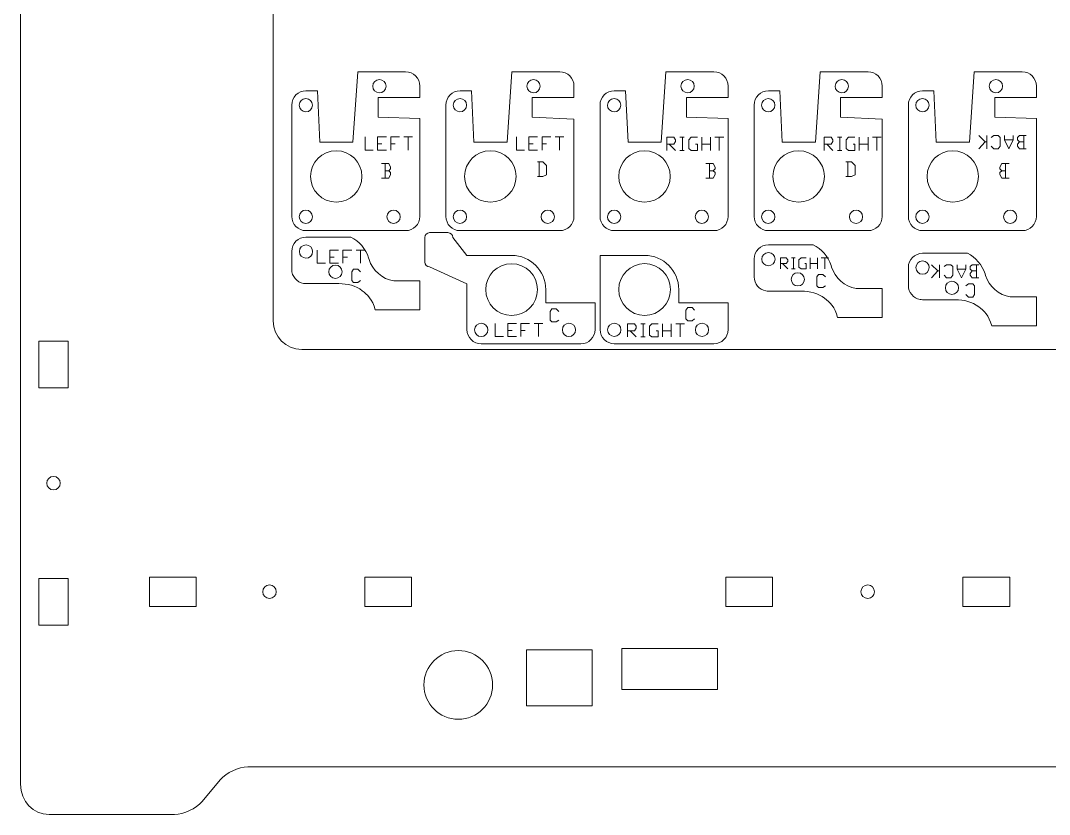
# Model space of a CAD drawing. Header units: inches. Extents: x 1 to 720, y -394 to -4.
# Drawn here: x 361.8 to 578.6, y -392.4 to -225.2 of the extents above; entities that cross this region are included whole.
import ezdxf

# ---------------------------------------------------------------- set-up
doc = ezdxf.new("R2010")
doc.units = ezdxf.units.IN
doc.header["$MEASUREMENT"] = 0
doc.layers.add('Layer 1', color=7, linetype='Continuous')

# ---------------------------------------------------------------- blocks, each defined once
blk = doc.blocks.new('block 12')
at = {"layer": 'Layer 1', "lineweight": 0}
for points in [[(507.8, -256.85), (508.19, -256.46), (508.19, -256.07), (507.8, -255.3), (506.25, -255.3)], [(507.03, -255.3), (507.03, -258.4)], [(506.25, -258.4), (507.8, -258.4), (508.19, -257.63), (508.19, -257.24), (507.8, -256.85), (507.03, -256.85)]]:
    blk.add_lwpolyline(points, dxfattribs=at)
blk = doc.blocks.new('block 13')
at = {"layer": 'Layer 1', "lineweight": 0}
for points in [[(570.14, -255.3), (568.59, -255.3), (568.2, -256.08), (568.2, -256.46), (568.59, -256.85), (569.36, -256.85)], [(569.36, -258.4), (569.36, -255.3)], [(568.59, -256.85), (568.2, -257.24), (568.2, -257.63), (568.59, -258.4), (570.14, -258.4)]]:
    blk.add_lwpolyline(points, dxfattribs=at)
blk = doc.blocks.new('block 15')
at = {"layer": 'Layer 1', "lineweight": 0}
for points in [[(439.39, -256.85), (439.78, -256.46), (439.78, -256.07), (439.39, -255.3), (437.84, -255.3)], [(438.62, -255.3), (438.62, -258.4)], [(437.84, -258.4), (439.39, -258.4), (439.78, -257.63), (439.78, -257.24), (439.39, -256.85), (438.62, -256.85)]]:
    blk.add_lwpolyline(points, dxfattribs=at)
blk = doc.blocks.new('block 20')
at = {"layer": 'Layer 1', "lineweight": 0}
for points in [[(470.73, -258.07), (471.89, -258.07), (472.67, -257.69), (472.67, -255.75), (471.89, -254.97), (470.73, -254.97)], [(471.11, -254.97), (471.11, -258.07)]]:
    blk.add_lwpolyline(points, dxfattribs=at)
blk = doc.blocks.new('block 21')
at = {"layer": 'Layer 1', "lineweight": 0}
for points in [[(535.75, -258.07), (536.92, -258.07), (537.69, -257.69), (537.69, -255.75), (536.92, -254.97), (535.75, -254.97)], [(536.14, -254.97), (536.14, -258.07)]]:
    blk.add_lwpolyline(points, dxfattribs=at)
blk = doc.blocks.new('block 25')
at = {"layer": 'Layer 1', "lineweight": 0}
for points in [[(565.09, -250.74), (563.77, -249.43)], [(563.77, -252.19), (565.09, -250.74), (565.48, -250.74)], [(565.48, -249.43), (565.48, -252.19)], [(566.4, -249.82), (566.93, -249.43), (567.85, -249.43), (568.25, -249.82), (568.25, -251.66), (567.85, -252.19), (566.93, -252.19), (566.4, -251.66)], [(571.01, -249.43), (571.01, -250.35), (570.09, -252.19), (569.17, -250.35), (569.17, -249.43)], [(571.01, -250.35), (569.17, -250.35)], [(573.78, -249.43), (572.33, -249.43), (571.94, -249.82), (571.94, -250.35), (572.33, -250.74), (573.25, -250.74)], [(572.33, -250.74), (571.94, -251.27), (571.94, -251.66), (572.33, -252.19), (573.78, -252.19)], [(573.25, -252.19), (573.25, -249.43)]]:
    blk.add_lwpolyline(points, dxfattribs=at)
blk = doc.blocks.new('block 26')
at = {"layer": 'Layer 1', "lineweight": 0}
for points in [[(555.11, -277.95), (553.79, -276.63)], [(555.5, -276.63), (555.5, -279.4)], [(556.43, -277.03), (556.95, -276.63), (557.88, -276.63), (558.27, -277.03), (558.27, -278.87), (557.88, -279.4), (556.95, -279.4), (556.43, -278.87)], [(561.04, -276.63), (561.04, -277.55), (560.12, -279.4), (559.19, -277.55), (559.19, -276.63)], [(561.04, -277.55), (559.19, -277.55)], [(563.8, -276.63), (562.36, -276.63), (561.96, -277.03), (561.96, -277.55), (562.36, -277.95), (563.28, -277.95)], [(563.28, -279.4), (563.28, -276.63)], [(553.79, -279.4), (555.11, -277.95), (555.5, -277.95)], [(562.36, -277.95), (561.96, -278.47), (561.96, -278.87), (562.36, -279.4), (563.8, -279.4)]]:
    blk.add_lwpolyline(points, dxfattribs=at)
blk = doc.blocks.new('block 28')
at = {"layer": 'Layer 1', "lineweight": 0}
for points in [[(498, -252.55), (498, -249.78), (499.45, -249.78), (499.84, -250.31), (499.84, -250.7), (499.45, -251.23), (498, -251.23)], [(498.53, -251.23), (499.84, -252.55)], [(500.76, -249.78), (501.69, -249.78)], [(501.29, -249.78), (501.29, -252.55)], [(504.06, -251.23), (504.45, -251.23), (504.45, -252.55), (503.14, -252.55), (502.61, -252.15), (502.61, -250.31), (503.14, -249.78), (504.45, -249.78)], [(505.38, -252.55), (505.38, -249.78)], [(505.38, -251.23), (507.22, -251.23)], [(507.22, -249.78), (507.22, -252.55)], [(508.14, -249.78), (509.99, -249.78)], [(509.06, -249.78), (509.06, -252.55)], [(500.76, -252.55), (501.69, -252.55)]]:
    blk.add_lwpolyline(points, dxfattribs=at)
blk = doc.blocks.new('block 29')
at = {"layer": 'Layer 1', "lineweight": 0}
for points in [[(521.94, -277.51), (521.94, -275.17), (523.17, -275.17), (523.5, -275.62), (523.5, -275.95), (523.17, -276.4), (521.94, -276.4)], [(524.28, -275.17), (525.06, -275.17)], [(524.73, -275.17), (524.73, -277.51)], [(527.07, -276.4), (527.4, -276.4), (527.4, -277.51), (526.29, -277.51), (525.84, -277.18), (525.84, -275.62), (526.29, -275.17), (527.4, -275.17)], [(528.19, -277.51), (528.19, -275.17)], [(529.75, -275.17), (529.75, -277.51)], [(530.53, -275.17), (532.09, -275.17)], [(531.31, -275.17), (531.31, -277.51)], [(522.39, -276.4), (523.5, -277.51)], [(524.28, -277.51), (525.06, -277.51)], [(528.19, -276.4), (529.75, -276.4)]]:
    blk.add_lwpolyline(points, dxfattribs=at)
blk = doc.blocks.new('block 30')
at = {"layer": 'Layer 1', "lineweight": 0}
for points in [[(489.73, -291.85), (489.73, -289.09), (491.18, -289.09), (491.57, -289.61), (491.57, -290.01), (491.18, -290.54), (489.73, -290.54)], [(490.25, -290.54), (491.57, -291.85)], [(492.49, -289.09), (493.42, -289.09)], [(493.02, -289.09), (493.02, -291.85)], [(495.79, -290.54), (496.18, -290.54), (496.18, -291.85), (494.86, -291.85), (494.34, -291.46), (494.34, -289.61), (494.86, -289.09), (496.18, -289.09)], [(497.1, -291.85), (497.1, -289.09)], [(497.1, -290.54), (498.95, -290.54)], [(498.95, -289.09), (498.95, -291.85)], [(499.87, -289.09), (501.72, -289.09)], [(500.79, -289.09), (500.79, -291.85)], [(492.49, -291.85), (493.42, -291.85)]]:
    blk.add_lwpolyline(points, dxfattribs=at)
blk = doc.blocks.new('block 31')
at = {"layer": 'Layer 1', "lineweight": 0}
for points in [[(531.19, -252.55), (531.19, -249.78), (532.64, -249.78), (533.03, -250.31), (533.03, -250.7), (532.64, -251.23), (531.19, -251.23)], [(531.72, -251.23), (533.03, -252.55)], [(533.96, -249.78), (534.88, -249.78)], [(534.48, -249.78), (534.48, -252.55)], [(537.25, -251.23), (537.65, -251.23), (537.65, -252.55), (536.33, -252.55), (535.8, -252.15), (535.8, -250.31), (536.33, -249.78), (537.65, -249.78)], [(538.57, -252.55), (538.57, -249.78)], [(538.57, -251.23), (540.41, -251.23)], [(540.41, -249.78), (540.41, -252.55)], [(541.33, -249.78), (543.18, -249.78)], [(542.26, -249.78), (542.26, -252.55)], [(533.96, -252.55), (534.88, -252.55)]]:
    blk.add_lwpolyline(points, dxfattribs=at)
blk = doc.blocks.new('block 32')
at = {"layer": 'Layer 1', "lineweight": 0}
for points in [[(434.41, -249.71), (434.41, -252.48), (436.12, -252.48)], [(437.04, -252.48), (437.04, -249.71), (438.89, -249.71)], [(437.04, -251.16), (437.96, -251.16)], [(439.81, -252.48), (439.81, -249.71), (441.65, -249.71)], [(439.81, -251.16), (440.73, -251.16)], [(442.57, -249.71), (444.42, -249.71)], [(443.5, -249.71), (443.5, -252.48)], [(437.04, -252.48), (438.89, -252.48)]]:
    blk.add_lwpolyline(points, dxfattribs=at)
blk = doc.blocks.new('block 33')
at = {"layer": 'Layer 1', "lineweight": 0}
for points in [[(466.29, -249.71), (466.29, -252.48), (468.01, -252.48)], [(468.93, -252.48), (468.93, -249.71), (470.77, -249.71)], [(468.93, -251.16), (469.85, -251.16)], [(471.7, -252.48), (471.7, -249.71), (473.54, -249.71)], [(471.7, -251.16), (472.62, -251.16)], [(474.46, -249.71), (476.31, -249.71)], [(475.38, -249.71), (475.38, -252.48)], [(468.93, -252.48), (470.77, -252.48)]]:
    blk.add_lwpolyline(points, dxfattribs=at)
blk = doc.blocks.new('block 34')
at = {"layer": 'Layer 1', "lineweight": 0}
for points in [[(424.33, -273.58), (424.33, -276.34), (426.05, -276.34)], [(426.97, -276.34), (426.97, -273.58), (428.81, -273.58)], [(426.97, -275.03), (427.89, -275.03)], [(429.73, -276.34), (429.73, -273.58), (431.58, -273.58)], [(429.73, -275.03), (430.66, -275.03)], [(432.5, -273.58), (434.35, -273.58)], [(433.42, -273.58), (433.42, -276.34)], [(426.97, -276.34), (428.81, -276.34)]]:
    blk.add_lwpolyline(points, dxfattribs=at)
blk = doc.blocks.new('block 35')
at = {"layer": 'Layer 1', "lineweight": 0}
for points in [[(461.84, -289.02), (461.84, -291.79), (463.55, -291.79)], [(464.48, -291.79), (464.48, -289.02), (466.32, -289.02)], [(464.48, -290.47), (465.4, -290.47)], [(467.24, -291.79), (467.24, -289.02), (469.09, -289.02)], [(467.24, -290.47), (468.17, -290.47)], [(470.01, -289.02), (471.85, -289.02)], [(470.93, -289.02), (470.93, -291.79)], [(464.48, -291.79), (466.32, -291.79)]]:
    blk.add_lwpolyline(points, dxfattribs=at)
blk = doc.blocks.new('block 86')
at = {"layer": 'Layer 1', "lineweight": 0}
blk.add_lwpolyline([(560.42, -348.63), (570.27, -348.63), (570.27, -342.43), (560.42, -342.43), (560.42, -348.63)], dxfattribs=at)
blk = doc.blocks.new('block 85')
at = {"layer": 'Layer 1'}
blk.add_blockref('block 86', (0, 0), dxfattribs=at)
blk = doc.blocks.new('block 88')
at = {"layer": 'Layer 1', "lineweight": 0}
blk.add_lwpolyline([(510.42, -348.63), (520.27, -348.63), (520.27, -342.43), (510.42, -342.43), (510.42, -348.63)], dxfattribs=at)
blk = doc.blocks.new('block 87')
at = {"layer": 'Layer 1'}
blk.add_blockref('block 88', (0, 0), dxfattribs=at)
blk = doc.blocks.new('block 84')
at = {"layer": 'Layer 1'}
for name in ['block 87', 'block 85']:
    blk.add_blockref(name, (0, 0), dxfattribs=at)
blk = doc.blocks.new('block 90')
at = {"layer": 'Layer 1', "lineweight": 0}
blk.add_open_spline([(540.35, -346.95), (541.13, -346.95), (541.77, -346.31), (541.77, -345.53), (541.77, -344.74), (541.13, -344.1), (540.35, -344.1), (539.56, -344.1), (538.92, -344.74), (538.92, -345.53), (538.92, -346.31), (539.56, -346.95), (540.35, -346.95)], degree=3, knots=[0, 0, 0, 0, 1, 1, 1, 2, 2, 2, 3, 3, 3, 4, 4, 4, 4], dxfattribs=at)
blk = doc.blocks.new('block 89')
at = {"layer": 'Layer 1'}
blk.add_blockref('block 90', (0, 0), dxfattribs=at)
blk = doc.blocks.new('block 83')
at = {"layer": 'Layer 1'}
for name in ['block 84', 'block 89']:
    blk.add_blockref(name, (0, 0), dxfattribs=at)
blk = doc.blocks.new('block 124')
at = {"layer": 'Layer 1', "lineweight": 0}
blk.add_lwpolyline([(388.94, -348.63), (398.79, -348.63), (398.79, -342.43), (388.94, -342.43), (388.94, -348.63)], dxfattribs=at)
blk = doc.blocks.new('block 125')
at = {"layer": 'Layer 1', "lineweight": 0}
blk.add_lwpolyline([(371.82, -352.58), (371.82, -342.73), (365.62, -342.73), (365.62, -352.58), (371.82, -352.58)], dxfattribs=at)
blk = doc.blocks.new('block 127')
at = {"layer": 'Layer 1', "lineweight": 0}
blk.add_lwpolyline([(434.33, -348.63), (444.18, -348.63), (444.18, -342.43), (434.33, -342.43), (434.33, -348.63)], dxfattribs=at)
blk = doc.blocks.new('block 126')
at = {"layer": 'Layer 1'}
blk.add_blockref('block 127', (0, 0), dxfattribs=at)
blk = doc.blocks.new('block 128')
at = {"layer": 'Layer 1', "lineweight": 0}
blk.add_open_spline([(414.25, -346.95), (415.04, -346.95), (415.68, -346.32), (415.68, -345.53), (415.68, -344.74), (415.04, -344.1), (414.25, -344.1), (413.46, -344.1), (412.83, -344.74), (412.83, -345.53), (412.83, -346.32), (413.46, -346.95), (414.25, -346.95)], degree=3, knots=[0, 0, 0, 0, 1, 1, 1, 2, 2, 2, 3, 3, 3, 4, 4, 4, 4], dxfattribs=at)
blk = doc.blocks.new('block 132')
at = {"layer": 'Layer 1', "lineweight": 0}
blk.add_lwpolyline([(371.82, -302.58), (371.82, -292.73), (365.62, -292.73), (365.62, -302.58), (371.82, -302.58)], dxfattribs=at)
blk = doc.blocks.new('block 131')
at = {"layer": 'Layer 1'}
blk.add_blockref('block 132', (0, 0), dxfattribs=at)
blk = doc.blocks.new('block 130')
at = {"layer": 'Layer 1'}
blk.add_blockref('block 131', (0, 0), dxfattribs=at)
blk = doc.blocks.new('block 134')
at = {"layer": 'Layer 1', "lineweight": 0}
blk.add_open_spline([(370.15, -322.65), (370.15, -321.87), (369.51, -321.23), (368.72, -321.23), (367.93, -321.23), (367.3, -321.87), (367.3, -322.65), (367.3, -323.44), (367.93, -324.08), (368.72, -324.08), (369.51, -324.08), (370.15, -323.44), (370.15, -322.65)], degree=3, knots=[0, 0, 0, 0, 1, 1, 1, 2, 2, 2, 3, 3, 3, 4, 4, 4, 4], dxfattribs=at)
blk = doc.blocks.new('block 133')
at = {"layer": 'Layer 1'}
blk.add_blockref('block 134', (0, 0), dxfattribs=at)
blk = doc.blocks.new('block 129')
at = {"layer": 'Layer 1'}
for name in ['block 130', 'block 133']:
    blk.add_blockref(name, (0, 0), dxfattribs=at)
blk = doc.blocks.new('block 123')
at = {"layer": 'Layer 1'}
for name in ['block 129', 'block 124', 'block 126', 'block 125', 'block 128']:
    blk.add_blockref(name, (0, 0), dxfattribs=at)
blk = doc.blocks.new('block 164')
at = {"layer": 'Layer 1', "lineweight": 0}
blk.add_open_spline([(361.78, -386.03), (361.78, -389.73), (364.48, -392.43), (367.78, -392.43), (367.78, -392.43), (394.24, -392.43), (394.24, -392.43), (396.18, -392.43), (398.78, -391.21), (400.03, -389.73), (400.03, -389.73), (403.88, -385.13), (403.88, -385.13), (405.13, -383.65), (407.74, -382.43), (409.68, -382.43), (409.68, -382.43), (670.98, -382.43), (670.98, -382.43), (672.92, -382.43), (675.53, -383.65), (676.77, -385.13), (676.77, -385.13), (680.63, -389.73), (680.63, -389.73), (681.87, -391.21), (684.48, -392.43), (686.42, -392.43), (686.42, -392.43), (712.87, -392.43), (712.87, -392.43), (716.17, -392.43), (718.87, -389.73), (718.87, -386.43), (718.87, -386.43), (718.87, -20.41), (718.87, -20.41), (718.87, -17.11), (716.17, -14.41), (712.87, -14.41), (712.87, -14.41), (686.42, -14.41), (686.42, -14.41), (684.48, -14.41), (681.87, -13.19), (680.62, -11.71), (680.62, -11.71), (676.77, -7.11), (676.77, -7.11), (675.53, -5.63), (672.92, -4.41), (670.98, -4.41), (670.98, -4.41), (409.68, -4.41), (409.68, -4.41), (407.74, -4.41), (405.13, -5.63), (403.88, -7.11), (403.88, -7.11), (400.03, -11.71), (400.03, -11.71), (398.78, -13.19), (396.18, -14.41), (394.24, -14.41), (394.24, -14.41), (367.78, -14.41), (367.78, -14.41), (364.48, -14.41), (361.78, -17.11), (361.78, -20.01), (361.78, -20.01), (361.78, -386.03), (361.78, -386.03)], degree=3, knots=[0, 0, 0, 0, 1, 1, 1, 2, 2, 2, 3, 3, 3, 4, 4, 4, 5, 5, 5, 6, 6, 6, 7, 7, 7, 8, 8, 8, 9, 9, 9, 10, 10, 10, 11, 11, 11, 12, 12, 12, 13, 13, 13, 14, 14, 14, 15, 15, 15, 16, 16, 16, 17, 17, 17, 18, 18, 18, 19, 19, 19, 20, 20, 20, 21, 21, 21, 22, 22, 22, 23, 23, 23, 24, 24, 24, 24], dxfattribs=at)
blk = doc.blocks.new('block 2')
at = {"layer": 'Layer 1', "lineweight": 0}
for points in [[(433.42, -279.96), (432.9, -280.36), (431.97, -280.36), (431.58, -279.96), (431.58, -278.12), (431.97, -277.59), (432.9, -277.59), (433.42, -278.12)], [(531.45, -281.07), (530.92, -281.46), (530, -281.46), (529.6, -281.07), (529.6, -279.22), (530, -278.7), (530.92, -278.7), (531.45, -279.22)], [(561.04, -281.07), (561.57, -280.67), (562.49, -280.67), (562.88, -281.07), (562.88, -282.91), (562.49, -283.44), (561.57, -283.44), (561.04, -282.91)], [(475.22, -288.31), (474.7, -288.7), (473.77, -288.7), (473.38, -288.31), (473.38, -286.46), (473.77, -285.94), (474.7, -285.94), (475.22, -286.46)], [(503.87, -288.05), (503.35, -288.44), (502.42, -288.44), (502.03, -288.05), (502.03, -286.2), (502.42, -285.68), (503.35, -285.68), (503.87, -286.2)], [(468.39, -369.59), (482.24, -369.59), (482.24, -357.73), (468.39, -357.73), (468.39, -369.59)], [(488.5, -366.1), (508.66, -366.1), (508.66, -357.46), (488.5, -357.46), (488.5, -366.1)]]:
    blk.add_lwpolyline(points, dxfattribs=at)
for points, knots in [([(415.04, -45.48), (415.04, -45.48), (415.04, -288.48), (415.04, -288.48), (415.04, -291.8), (417.73, -294.48), (421.04, -294.48), (421.04, -294.48), (679.84, -294.48), (679.84, -294.48), (679.84, -294.48), (679.92, -294.42), (679.92, -294.42), (683.16, -293.82), (686.08, -290.59), (686.39, -287.24), (686.39, -287.24), (691.74, -230.25), (691.74, -170.49), (691.74, -145.44), (690.01, -99.34), (690.01, -99.34), (689.88, -95.98), (689.69, -91.64), (689.59, -89.7), (689.49, -87.76), (689.2, -83.43), (688.95, -80.08), (688.95, -80.08), (686.38, -45.58), (686.38, -45.58), (686.08, -42.23), (683.14, -39.48), (679.84, -39.48)], [0, 0, 0, 0, 1, 1, 1, 2, 2, 2, 3, 3, 3, 4, 4, 4, 5, 5, 5, 6, 6, 6, 7, 7, 7, 8, 8, 8, 9, 9, 9, 10, 10, 10, 11, 11, 11, 11]), ([(437.16, -245.54), (437.16, -245.54), (437.16, -241.44), (437.16, -241.44), (437.16, -241.44), (445.94, -241.44), (445.94, -241.44), (445.94, -241.44), (445.94, -239), (445.94, -239), (445.94, -237.34), (444.59, -236), (442.94, -236), (442.94, -236), (432.84, -236), (432.84, -236), (432.84, -236), (431.84, -250.84), (431.84, -250.84), (431.84, -250.84), (431.84, -250.84), (431.84, -250.84), (431.84, -250.84), (424.84, -250.84), (424.84, -250.84), (424.84, -250.84), (424.34, -240), (424.34, -240), (424.34, -240), (421.94, -240), (421.94, -240), (420.28, -240), (418.94, -241.34), (418.94, -243), (418.94, -243), (418.94, -266.46), (418.94, -266.46), (418.94, -268.12), (420.28, -269.46), (421.94, -269.46), (421.94, -269.46), (442.94, -269.46), (442.94, -269.46), (444.59, -269.46), (445.94, -268.12), (445.94, -266.46), (445.94, -266.46), (445.94, -245.84), (445.94, -245.84), (445.94, -245.84), (437.16, -245.54), (437.16, -245.54)], [0, 0, 0, 0, 1, 1, 1, 2, 2, 2, 3, 3, 3, 4, 4, 4, 5, 5, 5, 6, 6, 6, 7, 7, 7, 8, 8, 8, 9, 9, 9, 10, 10, 10, 11, 11, 11, 12, 12, 12, 13, 13, 13, 14, 14, 14, 15, 15, 15, 16, 16, 16, 17, 17, 17, 17]), ([(469.65, -245.54), (469.65, -245.54), (469.65, -241.44), (469.65, -241.44), (469.65, -241.44), (478.43, -241.44), (478.43, -241.44), (478.43, -241.44), (478.43, -239), (478.43, -239), (478.43, -237.34), (477.09, -236), (475.43, -236), (475.43, -236), (465.33, -236), (465.33, -236), (465.33, -236), (464.33, -250.84), (464.33, -250.84), (464.33, -250.84), (464.33, -250.84), (464.33, -250.84), (464.33, -250.84), (457.33, -250.84), (457.33, -250.84), (457.33, -250.84), (456.83, -240), (456.83, -240), (456.83, -240), (454.43, -240), (454.43, -240), (452.78, -240), (451.43, -241.34), (451.43, -243), (451.43, -243), (451.43, -266.46), (451.43, -266.46), (451.43, -268.12), (452.78, -269.46), (454.43, -269.46), (454.43, -269.46), (475.43, -269.46), (475.43, -269.46), (477.09, -269.46), (478.43, -268.12), (478.43, -266.46), (478.43, -266.46), (478.43, -245.94), (478.43, -245.94), (478.43, -245.94), (469.65, -245.54), (469.65, -245.54)], [0, 0, 0, 0, 1, 1, 1, 2, 2, 2, 3, 3, 3, 4, 4, 4, 5, 5, 5, 6, 6, 6, 7, 7, 7, 8, 8, 8, 9, 9, 9, 10, 10, 10, 11, 11, 11, 12, 12, 12, 13, 13, 13, 14, 14, 14, 15, 15, 15, 16, 16, 16, 17, 17, 17, 17]), ([(502.14, -245.54), (502.14, -245.54), (502.14, -241.44), (502.14, -241.44), (502.14, -241.44), (510.92, -241.44), (510.92, -241.44), (510.92, -241.44), (510.92, -239), (510.92, -239), (510.92, -237.34), (509.58, -236), (507.92, -236), (507.92, -236), (497.82, -236), (497.82, -236), (497.82, -236), (496.82, -250.84), (496.82, -250.84), (496.82, -250.84), (496.82, -250.84), (496.82, -250.84), (496.82, -250.84), (489.82, -250.84), (489.82, -250.84), (489.82, -250.84), (489.32, -240), (489.32, -240), (489.32, -240), (486.92, -240), (486.92, -240), (485.27, -240), (483.92, -241.34), (483.92, -243), (483.92, -243), (483.92, -266.46), (483.92, -266.46), (483.92, -268.12), (485.27, -269.46), (486.92, -269.46), (486.92, -269.46), (507.92, -269.46), (507.92, -269.46), (509.58, -269.46), (510.92, -268.12), (510.92, -266.46), (510.92, -266.46), (510.92, -245.84), (510.92, -245.84), (510.92, -245.84), (502.14, -245.54), (502.14, -245.54)], [0, 0, 0, 0, 1, 1, 1, 2, 2, 2, 3, 3, 3, 4, 4, 4, 5, 5, 5, 6, 6, 6, 7, 7, 7, 8, 8, 8, 9, 9, 9, 10, 10, 10, 11, 11, 11, 12, 12, 12, 13, 13, 13, 14, 14, 14, 15, 15, 15, 16, 16, 16, 17, 17, 17, 17]), ([(534.63, -245.54), (534.63, -245.54), (534.63, -241.44), (534.63, -241.44), (534.63, -241.44), (543.41, -241.44), (543.41, -241.44), (543.41, -241.44), (543.41, -239), (543.41, -239), (543.41, -237.34), (542.07, -236), (540.41, -236), (540.41, -236), (530.31, -236), (530.31, -236), (530.31, -236), (529.31, -250.84), (529.31, -250.84), (529.31, -250.84), (529.31, -250.84), (529.31, -250.84), (529.31, -250.84), (522.31, -250.84), (522.31, -250.84), (522.31, -250.84), (521.81, -240), (521.81, -240), (521.81, -240), (519.41, -240), (519.41, -240), (517.76, -240), (516.41, -241.34), (516.41, -243), (516.41, -243), (516.41, -266.46), (516.41, -266.46), (516.41, -268.12), (517.76, -269.46), (519.41, -269.46), (519.41, -269.46), (540.41, -269.46), (540.41, -269.46), (542.07, -269.46), (543.41, -268.12), (543.41, -266.46), (543.41, -266.46), (543.41, -245.94), (543.41, -245.94), (543.41, -245.94), (534.63, -245.54), (534.63, -245.54)], [0, 0, 0, 0, 1, 1, 1, 2, 2, 2, 3, 3, 3, 4, 4, 4, 5, 5, 5, 6, 6, 6, 7, 7, 7, 8, 8, 8, 9, 9, 9, 10, 10, 10, 11, 11, 11, 12, 12, 12, 13, 13, 13, 14, 14, 14, 15, 15, 15, 16, 16, 16, 17, 17, 17, 17]), ([(567.13, -245.54), (567.13, -245.54), (567.13, -241.44), (567.13, -241.44), (567.13, -241.44), (575.9, -241.44), (575.9, -241.44), (575.9, -241.44), (575.9, -239), (575.9, -239), (575.9, -237.34), (574.56, -236), (572.9, -236), (572.9, -236), (562.81, -236), (562.81, -236), (562.81, -236), (561.81, -250.84), (561.81, -250.84), (561.81, -250.84), (561.81, -250.84), (561.81, -250.84), (561.81, -250.84), (554.81, -250.84), (554.81, -250.84), (554.81, -250.84), (554.31, -240), (554.31, -240), (554.31, -240), (551.91, -240), (551.91, -240), (550.25, -240), (548.91, -241.34), (548.91, -243), (548.91, -243), (548.91, -266.46), (548.91, -266.46), (548.91, -268.12), (550.25, -269.46), (551.91, -269.46), (551.91, -269.46), (572.9, -269.46), (572.9, -269.46), (574.56, -269.46), (575.9, -268.12), (575.9, -266.46), (575.9, -266.46), (575.9, -245.84), (575.9, -245.84), (575.9, -245.84), (567.13, -245.54), (567.13, -245.54)], [0, 0, 0, 0, 1, 1, 1, 2, 2, 2, 3, 3, 3, 4, 4, 4, 5, 5, 5, 6, 6, 6, 7, 7, 7, 8, 8, 8, 9, 9, 9, 10, 10, 10, 11, 11, 11, 12, 12, 12, 13, 13, 13, 14, 14, 14, 15, 15, 15, 16, 16, 16, 17, 17, 17, 17]), ([(438.81, -239.04), (438.81, -238.26), (438.19, -237.63), (437.41, -237.63), (436.64, -237.63), (436.01, -238.25), (436.01, -239.03), (436.01, -239.8), (436.63, -240.43), (437.4, -240.43), (438.18, -240.43), (438.81, -239.81), (438.81, -239.04)], [0, 0, 0, 0, 1, 1, 1, 2, 2, 2, 3, 3, 3, 4, 4, 4, 4]), ([(471.3, -239.04), (471.3, -238.26), (470.68, -237.63), (469.9, -237.63), (469.13, -237.63), (468.5, -238.25), (468.5, -239.03), (468.5, -239.8), (469.12, -240.43), (469.9, -240.43), (470.67, -240.43), (471.3, -239.81), (471.3, -239.04)], [0, 0, 0, 0, 1, 1, 1, 2, 2, 2, 3, 3, 3, 4, 4, 4, 4]), ([(503.79, -239.04), (503.79, -238.26), (503.17, -237.63), (502.4, -237.63), (501.62, -237.63), (500.99, -238.25), (500.99, -239.03), (500.99, -239.8), (501.61, -240.43), (502.39, -240.43), (503.16, -240.43), (503.79, -239.81), (503.79, -239.04)], [0, 0, 0, 0, 1, 1, 1, 2, 2, 2, 3, 3, 3, 4, 4, 4, 4]), ([(536.28, -239.04), (536.29, -238.26), (535.66, -237.63), (534.89, -237.63), (534.11, -237.63), (533.49, -238.25), (533.48, -239.03), (533.48, -239.8), (534.1, -240.43), (534.88, -240.43), (535.65, -240.43), (536.28, -239.81), (536.28, -239.04)], [0, 0, 0, 0, 1, 1, 1, 2, 2, 2, 3, 3, 3, 4, 4, 4, 4]), ([(568.77, -239.04), (568.78, -238.26), (568.15, -237.63), (567.38, -237.63), (566.61, -237.63), (565.98, -238.25), (565.97, -239.03), (565.97, -239.8), (566.6, -240.43), (567.37, -240.43), (568.14, -240.43), (568.77, -239.81), (568.77, -239.04)], [0, 0, 0, 0, 1, 1, 1, 2, 2, 2, 3, 3, 3, 4, 4, 4, 4]), ([(423.31, -243.04), (423.31, -242.26), (422.69, -241.64), (421.92, -241.63), (421.14, -241.63), (420.51, -242.25), (420.51, -243.03), (420.51, -243.8), (421.13, -244.43), (421.91, -244.43), (422.68, -244.44), (423.31, -243.81), (423.31, -243.04)], [0, 0, 0, 0, 1, 1, 1, 2, 2, 2, 3, 3, 3, 4, 4, 4, 4]), ([(455.8, -243.04), (455.81, -242.26), (455.18, -241.64), (454.41, -241.63), (453.63, -241.63), (453.01, -242.25), (453, -243.03), (453, -243.8), (453.62, -244.43), (454.4, -244.43), (455.17, -244.44), (455.8, -243.81), (455.8, -243.04)], [0, 0, 0, 0, 1, 1, 1, 2, 2, 2, 3, 3, 3, 4, 4, 4, 4]), ([(488.29, -243.04), (488.3, -242.26), (487.67, -241.64), (486.9, -241.63), (486.13, -241.63), (485.5, -242.25), (485.49, -243.03), (485.49, -243.8), (486.12, -244.43), (486.89, -244.43), (487.66, -244.44), (488.29, -243.81), (488.29, -243.04)], [0, 0, 0, 0, 1, 1, 1, 2, 2, 2, 3, 3, 3, 4, 4, 4, 4]), ([(520.79, -243.04), (520.79, -242.26), (520.16, -241.64), (519.39, -241.63), (518.62, -241.63), (517.99, -242.25), (517.99, -243.03), (517.98, -243.8), (518.61, -244.43), (519.38, -244.43), (520.15, -244.44), (520.78, -243.81), (520.79, -243.04)], [0, 0, 0, 0, 1, 1, 1, 2, 2, 2, 3, 3, 3, 4, 4, 4, 4]), ([(553.28, -243.04), (553.28, -242.26), (552.65, -241.64), (551.88, -241.63), (551.11, -241.63), (550.48, -242.25), (550.48, -243.03), (550.47, -243.8), (551.1, -244.43), (551.87, -244.43), (552.65, -244.44), (553.27, -243.81), (553.28, -243.04)], [0, 0, 0, 0, 1, 1, 1, 2, 2, 2, 3, 3, 3, 4, 4, 4, 4]), ([(433.74, -258.03), (433.74, -261.03), (431.31, -263.46), (428.31, -263.46), (425.31, -263.46), (422.89, -261.03), (422.89, -258.03), (422.89, -255.04), (425.31, -252.61), (428.31, -252.61), (431.31, -252.61), (433.74, -255.04), (433.74, -258.03)], [0, 0, 0, 0, 1, 1, 1, 2, 2, 2, 3, 3, 3, 4, 4, 4, 4]), ([(466.23, -258.03), (466.23, -261.03), (463.8, -263.46), (460.8, -263.46), (457.81, -263.46), (455.38, -261.03), (455.38, -258.03), (455.38, -255.04), (457.81, -252.61), (460.8, -252.61), (463.8, -252.61), (466.23, -255.04), (466.23, -258.03)], [0, 0, 0, 0, 1, 1, 1, 2, 2, 2, 3, 3, 3, 4, 4, 4, 4]), ([(498.72, -258.03), (498.72, -261.03), (496.29, -263.46), (493.29, -263.46), (490.3, -263.46), (487.87, -261.03), (487.87, -258.03), (487.87, -255.04), (490.3, -252.61), (493.29, -252.61), (496.29, -252.61), (498.72, -255.04), (498.72, -258.03)], [0, 0, 0, 0, 1, 1, 1, 2, 2, 2, 3, 3, 3, 4, 4, 4, 4]), ([(531.21, -258.03), (531.21, -261.03), (528.78, -263.46), (525.78, -263.46), (522.79, -263.46), (520.36, -261.03), (520.36, -258.03), (520.36, -255.04), (522.79, -252.61), (525.78, -252.61), (528.78, -252.61), (531.21, -255.04), (531.21, -258.03)], [0, 0, 0, 0, 1, 1, 1, 2, 2, 2, 3, 3, 3, 4, 4, 4, 4]), ([(563.7, -258.03), (563.7, -261.03), (561.27, -263.46), (558.28, -263.46), (555.28, -263.46), (552.85, -261.03), (552.85, -258.03), (552.85, -255.04), (555.28, -252.61), (558.28, -252.61), (561.27, -252.61), (563.7, -255.04), (563.7, -258.03)], [0, 0, 0, 0, 1, 1, 1, 2, 2, 2, 3, 3, 3, 4, 4, 4, 4]), ([(423.31, -266.54), (423.31, -265.76), (422.69, -265.13), (421.92, -265.13), (421.14, -265.13), (420.51, -265.75), (420.51, -266.53), (420.51, -267.3), (421.13, -267.93), (421.91, -267.93), (422.68, -267.93), (423.31, -267.31), (423.31, -266.54)], [0, 0, 0, 0, 1, 1, 1, 2, 2, 2, 3, 3, 3, 4, 4, 4, 4]), ([(441.81, -266.54), (441.81, -265.76), (441.19, -265.13), (440.41, -265.13), (439.64, -265.13), (439.01, -265.75), (439.01, -266.53), (439.01, -267.3), (439.63, -267.93), (440.4, -267.93), (441.18, -267.93), (441.81, -267.31), (441.81, -266.54)], [0, 0, 0, 0, 1, 1, 1, 2, 2, 2, 3, 3, 3, 4, 4, 4, 4]), ([(455.8, -266.54), (455.81, -265.76), (455.18, -265.13), (454.41, -265.13), (453.63, -265.13), (453.01, -265.75), (453, -266.53), (453, -267.3), (453.62, -267.93), (454.4, -267.93), (455.17, -267.93), (455.8, -267.31), (455.8, -266.54)], [0, 0, 0, 0, 1, 1, 1, 2, 2, 2, 3, 3, 3, 4, 4, 4, 4]), ([(474.3, -266.54), (474.3, -265.76), (473.68, -265.13), (472.9, -265.13), (472.13, -265.13), (471.5, -265.75), (471.5, -266.53), (471.5, -267.3), (472.12, -267.93), (472.9, -267.93), (473.67, -267.93), (474.3, -267.31), (474.3, -266.54)], [0, 0, 0, 0, 1, 1, 1, 2, 2, 2, 3, 3, 3, 4, 4, 4, 4]), ([(488.29, -266.54), (488.3, -265.76), (487.67, -265.13), (486.9, -265.13), (486.13, -265.13), (485.5, -265.75), (485.49, -266.53), (485.49, -267.3), (486.12, -267.93), (486.89, -267.93), (487.66, -267.93), (488.29, -267.31), (488.29, -266.54)], [0, 0, 0, 0, 1, 1, 1, 2, 2, 2, 3, 3, 3, 4, 4, 4, 4]), ([(506.79, -266.54), (506.79, -265.76), (506.17, -265.13), (505.4, -265.13), (504.62, -265.13), (503.99, -265.75), (503.99, -266.53), (503.99, -267.3), (504.61, -267.93), (505.39, -267.93), (506.16, -267.93), (506.79, -267.31), (506.79, -266.54)], [0, 0, 0, 0, 1, 1, 1, 2, 2, 2, 3, 3, 3, 4, 4, 4, 4]), ([(520.79, -266.54), (520.79, -265.76), (520.16, -265.13), (519.39, -265.13), (518.62, -265.13), (517.99, -265.75), (517.99, -266.53), (517.98, -267.3), (518.61, -267.93), (519.38, -267.93), (520.15, -267.93), (520.78, -267.31), (520.79, -266.54)], [0, 0, 0, 0, 1, 1, 1, 2, 2, 2, 3, 3, 3, 4, 4, 4, 4]), ([(539.28, -266.54), (539.29, -265.76), (538.66, -265.13), (537.89, -265.13), (537.11, -265.13), (536.49, -265.75), (536.48, -266.53), (536.48, -267.3), (537.1, -267.93), (537.88, -267.93), (538.65, -267.93), (539.28, -267.31), (539.28, -266.54)], [0, 0, 0, 0, 1, 1, 1, 2, 2, 2, 3, 3, 3, 4, 4, 4, 4]), ([(553.28, -266.54), (553.28, -265.76), (552.65, -265.13), (551.88, -265.13), (551.11, -265.13), (550.48, -265.75), (550.48, -266.53), (550.47, -267.3), (551.1, -267.93), (551.87, -267.93), (552.65, -267.93), (553.27, -267.31), (553.28, -266.54)], [0, 0, 0, 0, 1, 1, 1, 2, 2, 2, 3, 3, 3, 4, 4, 4, 4]), ([(571.77, -266.54), (571.78, -265.76), (571.15, -265.13), (570.38, -265.13), (569.61, -265.13), (568.98, -265.75), (568.98, -266.53), (568.97, -267.3), (569.6, -267.93), (570.37, -267.93), (571.14, -267.93), (571.77, -267.31), (571.77, -266.54)], [0, 0, 0, 0, 1, 1, 1, 2, 2, 2, 3, 3, 3, 4, 4, 4, 4]), ([(433.8, -282.11), (432.42, -281.05), (430.71, -280.62), (428.84, -280.62), (428.84, -280.62), (421.94, -280.62), (421.94, -280.62), (421.76, -280.62), (421.58, -280.6), (421.41, -280.57), (420.01, -280.32), (418.94, -279.09), (418.94, -277.62), (418.94, -277.62), (418.94, -273.83), (418.94, -273.83), (418.94, -272.17), (420.29, -270.83), (421.94, -270.83), (421.94, -270.83), (424.9, -270.83), (424.9, -270.83), (424.9, -270.83), (431.38, -270.83), (431.38, -270.83), (433.16, -271.7), (434.53, -273.27), (435.14, -275.18), (435.14, -275.18), (435.24, -275.54), (435.24, -275.54), (435.95, -277.74), (438.01, -279.72), (440.44, -280.03), (440.44, -280.03), (445.93, -280.03), (445.93, -280.03), (445.93, -280.03), (445.93, -286.14), (445.93, -286.14), (445.93, -286.14), (436.54, -286.14), (436.54, -286.14), (435.98, -283.94), (434.84, -282.9), (433.8, -282.11)], [0, 0, 0, 0, 1, 1, 1, 2, 2, 2, 3, 3, 3, 4, 4, 4, 5, 5, 5, 6, 6, 6, 7, 7, 7, 8, 8, 8, 9, 9, 9, 10, 10, 10, 11, 11, 11, 12, 12, 12, 13, 13, 13, 14, 14, 14, 15, 15, 15, 15]), ([(455.88, -274.68), (455.88, -274.68), (452.88, -270.88), (452.88, -270.88), (452.88, -270.33), (452.42, -269.88), (451.87, -269.88), (451.87, -269.88), (447.98, -269.88), (447.98, -269.88), (447.43, -269.88), (446.98, -270.33), (446.98, -270.88), (446.98, -270.88), (446.98, -275.68), (446.98, -275.68), (446.98, -275.68), (446.98, -275.88), (446.98, -275.88), (446.98, -275.88), (446.98, -276.08), (446.98, -276.08), (446.98, -276.63), (447.43, -277.08), (447.98, -277.08), (447.98, -277.08), (455.88, -280.68), (455.88, -280.68), (455.88, -280.68), (455.88, -290.3), (455.88, -290.3), (455.88, -291.96), (457.23, -293.3), (458.88, -293.3), (458.88, -293.3), (479.88, -293.3), (479.88, -293.3), (481.53, -293.3), (482.88, -291.96), (482.88, -290.3), (482.88, -290.3), (482.88, -284.69), (482.88, -284.69), (482.88, -284.69), (472.47, -284.69), (472.47, -284.69), (472.47, -284.69), (472.47, -281.87), (472.47, -281.87), (472.47, -277.9), (469.25, -274.68), (465.28, -274.68), (465.28, -274.68), (455.88, -274.68), (455.88, -274.68)], [0, 0, 0, 0, 1, 1, 1, 2, 2, 2, 3, 3, 3, 4, 4, 4, 5, 5, 5, 6, 6, 6, 7, 7, 7, 8, 8, 8, 9, 9, 9, 10, 10, 10, 11, 11, 11, 12, 12, 12, 13, 13, 13, 14, 14, 14, 15, 15, 15, 16, 16, 16, 17, 17, 17, 18, 18, 18, 18]), ([(423.34, -273.87), (423.34, -273.1), (422.72, -272.47), (421.95, -272.46), (421.17, -272.46), (420.55, -273.08), (420.54, -273.86), (420.54, -274.63), (421.16, -275.26), (421.94, -275.26), (422.71, -275.26), (423.34, -274.64), (423.34, -273.87)], [0, 0, 0, 0, 1, 1, 1, 2, 2, 2, 3, 3, 3, 4, 4, 4, 4]), ([(531.27, -283.7), (529.9, -282.65), (528.18, -282.22), (526.31, -282.22), (526.31, -282.22), (519.42, -282.21), (519.42, -282.21), (519.23, -282.21), (519.06, -282.2), (518.89, -282.16), (517.48, -281.91), (516.42, -280.69), (516.42, -279.21), (516.42, -279.21), (516.42, -275.42), (516.42, -275.42), (516.42, -273.77), (517.76, -272.43), (519.42, -272.43), (519.42, -272.43), (522.37, -272.43), (522.37, -272.43), (522.37, -272.43), (528.86, -272.43), (528.86, -272.43), (530.63, -273.3), (532, -274.86), (532.61, -276.77), (532.61, -276.77), (532.71, -277.14), (532.71, -277.14), (533.42, -279.33), (535.48, -281.32), (537.91, -281.62), (537.91, -281.62), (543.41, -281.62), (543.41, -281.62), (543.41, -281.62), (543.41, -287.74), (543.41, -287.74), (543.41, -287.74), (534.01, -287.73), (534.01, -287.73), (533.45, -285.54), (532.31, -284.5), (531.27, -283.7)], [0, 0, 0, 0, 1, 1, 1, 2, 2, 2, 3, 3, 3, 4, 4, 4, 5, 5, 5, 6, 6, 6, 7, 7, 7, 8, 8, 8, 9, 9, 9, 10, 10, 10, 11, 11, 11, 12, 12, 12, 13, 13, 13, 14, 14, 14, 15, 15, 15, 15]), ([(483.93, -280.67), (483.93, -280.67), (483.93, -290.29), (483.93, -290.29), (483.93, -291.95), (485.27, -293.29), (486.93, -293.29), (486.93, -293.29), (507.92, -293.29), (507.92, -293.29), (509.58, -293.29), (510.92, -291.95), (510.92, -290.29), (510.92, -290.29), (510.92, -284.68), (510.92, -284.68), (510.92, -284.68), (500.51, -284.68), (500.51, -284.68), (500.51, -284.68), (500.51, -281.86), (500.51, -281.86), (500.51, -277.89), (497.29, -274.67), (493.33, -274.67), (493.33, -274.67), (483.92, -274.67), (483.92, -274.67), (483.92, -274.67), (483.93, -280.67), (483.93, -280.67)], [0, 0, 0, 0, 1, 1, 1, 2, 2, 2, 3, 3, 3, 4, 4, 4, 5, 5, 5, 6, 6, 6, 7, 7, 7, 8, 8, 8, 9, 9, 9, 10, 10, 10, 10]), ([(520.82, -275.46), (520.82, -274.69), (520.19, -274.06), (519.42, -274.06), (518.65, -274.06), (518.02, -274.68), (518.02, -275.45), (518.01, -276.23), (518.64, -276.86), (519.41, -276.86), (520.18, -276.86), (520.81, -276.24), (520.82, -275.46)], [0, 0, 0, 0, 1, 1, 1, 2, 2, 2, 3, 3, 3, 4, 4, 4, 4]), ([(563.76, -285.49), (562.39, -284.44), (560.67, -284.01), (558.8, -284.01), (558.8, -284.01), (551.91, -284), (551.91, -284), (551.72, -284), (551.55, -283.98), (551.38, -283.95), (549.97, -283.7), (548.91, -282.48), (548.91, -281), (548.91, -281), (548.91, -277.21), (548.91, -277.21), (548.91, -275.56), (550.25, -274.22), (551.91, -274.22), (551.91, -274.22), (554.86, -274.22), (554.86, -274.22), (554.86, -274.22), (561.35, -274.22), (561.35, -274.22), (563.12, -275.09), (564.49, -276.65), (565.1, -278.56), (565.1, -278.56), (565.2, -278.93), (565.2, -278.93), (565.91, -281.12), (567.97, -283.11), (570.4, -283.41), (570.4, -283.41), (575.9, -283.41), (575.9, -283.41), (575.9, -283.41), (575.9, -289.53), (575.9, -289.53), (575.9, -289.53), (566.5, -289.52), (566.5, -289.52), (565.94, -287.33), (564.8, -286.29), (563.76, -285.49)], [0, 0, 0, 0, 1, 1, 1, 2, 2, 2, 3, 3, 3, 4, 4, 4, 5, 5, 5, 6, 6, 6, 7, 7, 7, 8, 8, 8, 9, 9, 9, 10, 10, 10, 11, 11, 11, 12, 12, 12, 13, 13, 13, 14, 14, 14, 15, 15, 15, 15]), ([(429.54, -278.12), (429.54, -277.35), (428.92, -276.72), (428.15, -276.72), (427.37, -276.72), (426.74, -277.34), (426.74, -278.11), (426.74, -278.89), (427.36, -279.51), (428.14, -279.52), (428.91, -279.52), (429.54, -278.9), (429.54, -278.12)], [0, 0, 0, 0, 1, 1, 1, 2, 2, 2, 3, 3, 3, 4, 4, 4, 4]), ([(470.73, -281.87), (470.73, -284.88), (468.29, -287.32), (465.28, -287.32), (462.27, -287.32), (459.83, -284.88), (459.83, -281.87), (459.83, -278.86), (462.27, -276.42), (465.28, -276.42), (468.29, -276.42), (470.73, -278.86), (470.73, -281.87)], [0, 0, 0, 0, 1, 1, 1, 2, 2, 2, 3, 3, 3, 4, 4, 4, 4]), ([(498.78, -281.86), (498.78, -284.87), (496.34, -287.31), (493.33, -287.31), (490.32, -287.31), (487.88, -284.87), (487.88, -281.86), (487.88, -278.85), (490.32, -276.41), (493.33, -276.41), (496.34, -276.41), (498.78, -278.85), (498.78, -281.86)], [0, 0, 0, 0, 1, 1, 1, 2, 2, 2, 3, 3, 3, 4, 4, 4, 4]), ([(553.31, -277.25), (553.31, -276.48), (552.68, -275.85), (551.91, -275.85), (551.14, -275.85), (550.51, -276.47), (550.51, -277.24), (550.5, -278.02), (551.13, -278.65), (551.9, -278.65), (552.67, -278.65), (553.3, -278.03), (553.31, -277.25)], [0, 0, 0, 0, 1, 1, 1, 2, 2, 2, 3, 3, 3, 4, 4, 4, 4]), ([(527.01, -279.72), (527.02, -278.95), (526.39, -278.32), (525.62, -278.32), (524.85, -278.31), (524.22, -278.94), (524.22, -279.71), (524.21, -280.48), (524.84, -281.11), (525.61, -281.11), (526.38, -281.12), (527.01, -280.49), (527.01, -279.72)], [0, 0, 0, 0, 1, 1, 1, 2, 2, 2, 3, 3, 3, 4, 4, 4, 4]), ([(559.5, -281.51), (559.51, -280.74), (558.88, -280.11), (558.11, -280.11), (557.34, -280.1), (556.71, -280.73), (556.71, -281.5), (556.7, -282.27), (557.33, -282.9), (558.1, -282.9), (558.87, -282.91), (559.5, -282.28), (559.5, -281.51)], [0, 0, 0, 0, 1, 1, 1, 2, 2, 2, 3, 3, 3, 4, 4, 4, 4]), ([(460.28, -290.38), (460.29, -289.6), (459.66, -288.97), (458.89, -288.97), (458.11, -288.97), (457.49, -289.59), (457.48, -290.37), (457.48, -291.14), (458.11, -291.77), (458.88, -291.77), (459.65, -291.77), (460.28, -291.15), (460.28, -290.38)], [0, 0, 0, 0, 1, 1, 1, 2, 2, 2, 3, 3, 3, 4, 4, 4, 4]), ([(478.78, -290.38), (478.78, -289.6), (478.15, -288.97), (477.38, -288.97), (476.61, -288.97), (475.98, -289.59), (475.98, -290.37), (475.98, -291.14), (476.6, -291.77), (477.37, -291.77), (478.15, -291.77), (478.77, -291.15), (478.78, -290.38)], [0, 0, 0, 0, 1, 1, 1, 2, 2, 2, 3, 3, 3, 4, 4, 4, 4]), ([(488.33, -290.37), (488.33, -289.59), (487.71, -288.96), (486.93, -288.96), (486.16, -288.96), (485.53, -289.58), (485.53, -290.36), (485.53, -291.13), (486.15, -291.76), (486.92, -291.76), (487.7, -291.76), (488.32, -291.14), (488.33, -290.37)], [0, 0, 0, 0, 1, 1, 1, 2, 2, 2, 3, 3, 3, 4, 4, 4, 4]), ([(506.82, -290.37), (506.82, -289.59), (506.2, -288.96), (505.43, -288.96), (504.65, -288.96), (504.02, -289.58), (504.02, -290.36), (504.02, -291.13), (504.64, -291.76), (505.42, -291.76), (506.19, -291.76), (506.82, -291.14), (506.82, -290.37)], [0, 0, 0, 0, 1, 1, 1, 2, 2, 2, 3, 3, 3, 4, 4, 4, 4]), ([(461.29, -365.15), (461.29, -361.15), (458.05, -357.91), (454.05, -357.91), (450.05, -357.91), (446.81, -361.15), (446.81, -365.15), (446.81, -369.15), (450.05, -372.39), (454.05, -372.39), (458.05, -372.39), (461.29, -369.15), (461.29, -365.15)], [0, 0, 0, 0, 1, 1, 1, 2, 2, 2, 3, 3, 3, 4, 4, 4, 4])]:
    blk.add_open_spline(points, degree=3, knots=knots, dxfattribs=at)
at = {"layer": 'Layer 1'}
for name in ['block 164', 'block 32', 'block 33', 'block 28', 'block 31', 'block 25', 'block 15', 'block 20', 'block 12', 'block 21', 'block 13', 'block 34', 'block 29', 'block 26', 'block 35', 'block 30', 'block 123', 'block 83']:
    blk.add_blockref(name, (0, 0), dxfattribs=at)

msp = doc.modelspace()

# ---------------------------------------------------------------- block references
at = {"layer": 'Layer 1'}
msp.add_blockref('block 2', (0, 0), dxfattribs=at)

doc.saveas('drawing.dxf')
